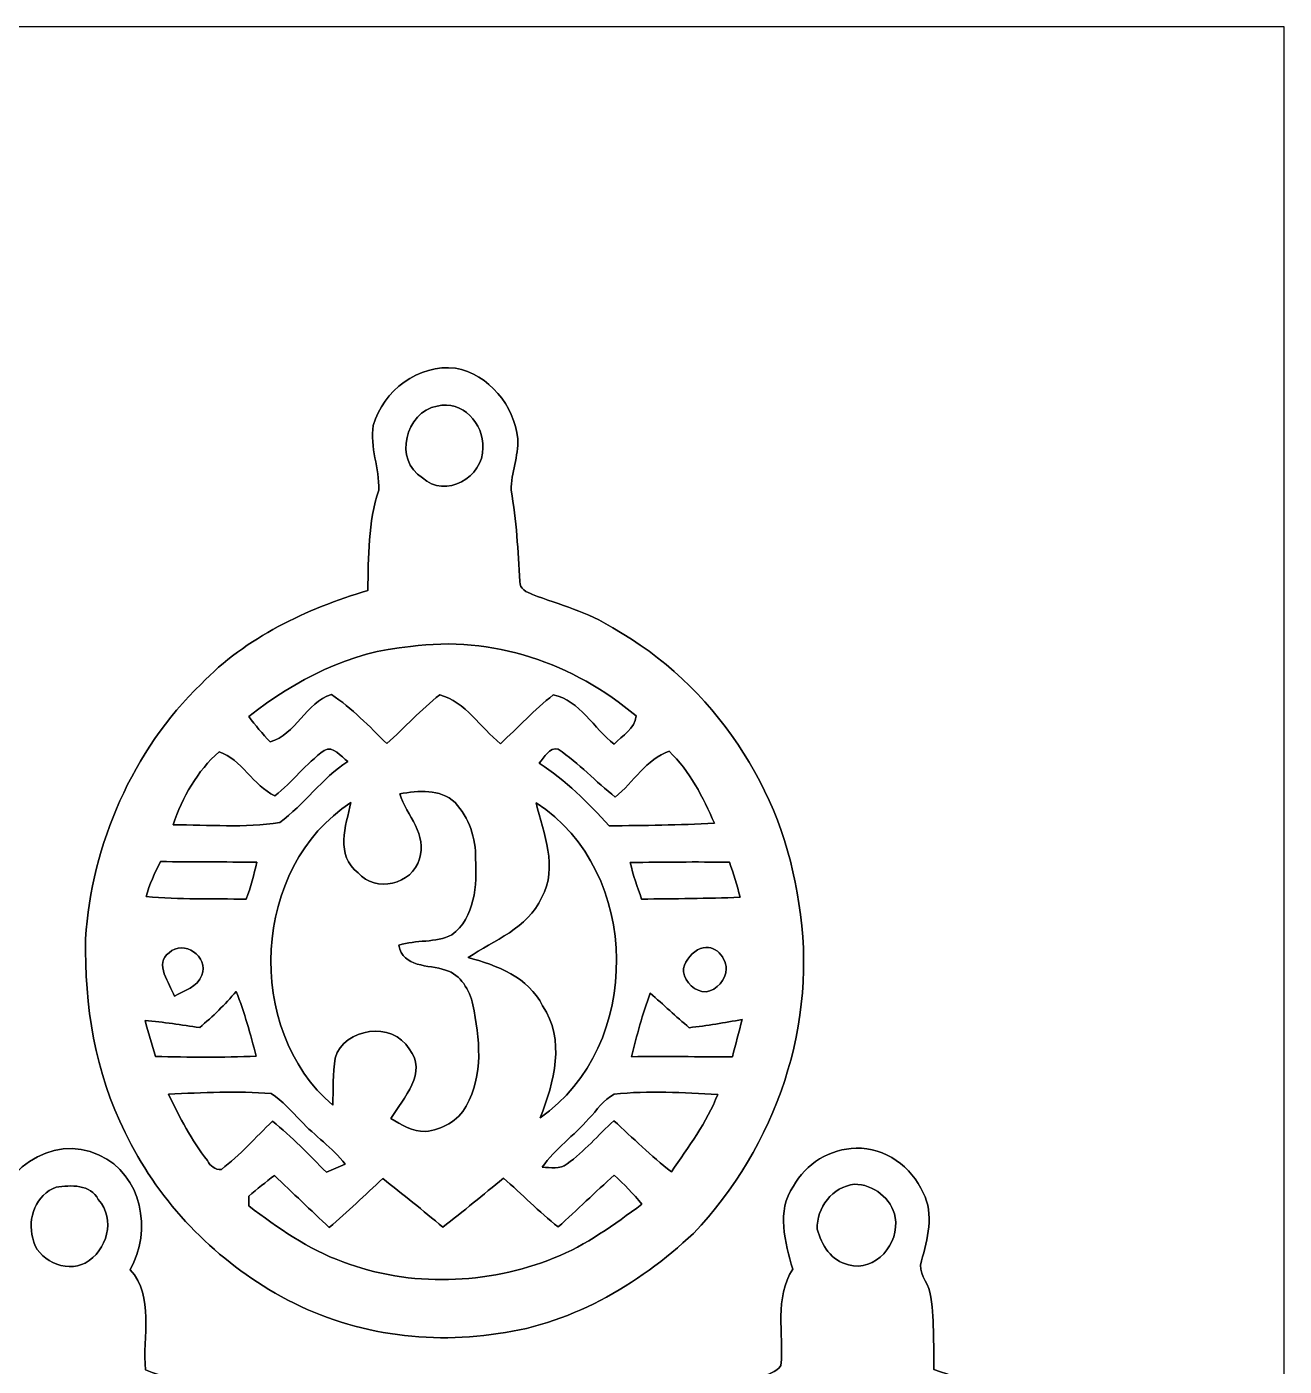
# Model space of a CAD drawing. Header units: centimetres. Extents: x -16.8 to 16.8, y -16.7 to 16.7.
# Drawn here: x 3.49 to 16.77, y 2.53 to 16.67 of the extents above; entities that cross this region are included whole.
import ezdxf

# ---------------------------------------------------------------- set-up
doc = ezdxf.new("R2010")
doc.units = ezdxf.units.CM
doc.header["$MEASUREMENT"] = 0
doc.layers.add('Layer 1', color=7, linetype='Continuous')

msp = doc.modelspace()

# ---------------------------------------------------------------- linework, layer by layer
at = {"layer": 'Layer 1', "color": 7}
for points, knots in [([(-16.77458, 16.66875), (-16.77458, 16.66875), (16.77458, 16.66875), (16.77458, 16.66875), (16.77458, 16.66875), (16.77458, 16.66875), (16.77458, -16.66875), (16.77458, -16.66875), (16.77458, -16.66875), (16.77458, -16.66875), (-16.77458, -16.66875), (-16.77458, -16.66875), (-16.77458, -16.66875), (-16.77458, -16.66875), (-16.77458, 16.66875), (-16.77458, 16.66875), (-16.77458, 16.66875), (-16.77458, 16.66875), (-16.77458, 16.66875), (-16.77458, 16.66875)], [0, 0, 0, 0, 0.16666667, 0.16666667, 0.16666667, 0.16666667, 0.33333333, 0.33333333, 0.33333333, 0.33333333, 0.5, 0.5, 0.5, 0.5, 0.66666667, 0.66666667, 0.66666667, 0.66666667, 1, 1, 1, 1]), ([(-1.10455, 12.6051), (-1.27212, 12.35322), (-1.10173, 12.05195), (-1.11337, 11.77713), (-1.11337, 11.77713), (-1.22661, 11.43706), (-1.20685, 11.07334), (-1.23578, 10.72056), (-1.23578, 10.72056), (-1.35114, 10.64966), (-1.48555, 10.62108), (-1.61114, 10.57416), (-1.61114, 10.57416), (-2.69169, 10.21115), (-3.55388, 9.31157), (-3.9437, 8.24865), (-3.9437, 8.24865), (-4.46193, 6.90069), (-4.19664, 5.28461), (-3.2639, 4.17971), (-3.2639, 4.17971), (-2.68111, 3.48403), (-1.85279, 2.99014), (-0.95179, 2.85256), (-0.95179, 2.85256), (-0.46496, 2.75484), (0.03669, 2.83916), (0.51541, 2.94217), (0.51541, 2.94217), (1.82986, 3.28224), (2.88713, 4.39173), (3.22263, 5.69948), (3.22263, 5.69948), (3.7144, 7.35436), (3.00849, 9.29887), (1.53564, 10.21397), (1.53564, 10.21397), (1.18145, 10.4588), (0.76553, 10.57839), (0.36901, 10.73221), (0.36901, 10.73221), (0.34713, 11.07581), (0.50236, 11.48644), (0.23989, 11.77149), (0.23989, 11.77149), (0.30762, 11.96164), (0.39299, 12.1666), (0.34854, 12.37086), (0.34854, 12.37086), (0.31538, 12.65626), (0.09349, 12.87956), (-0.14781, 13.01009), (-0.14781, 13.01009), (-0.50588, 13.16919), (-0.95109, 12.95224), (-1.10455, 12.6051), (-1.10455, 12.6051), (-1.10455, 12.6051), (-1.10455, 12.6051), (-1.10455, 12.6051)], [0, 0, 0, 0, 0.0625, 0.0625, 0.0625, 0.0625, 0.125, 0.125, 0.125, 0.125, 0.1875, 0.1875, 0.1875, 0.1875, 0.25, 0.25, 0.25, 0.25, 0.3125, 0.3125, 0.3125, 0.3125, 0.375, 0.375, 0.375, 0.375, 0.4375, 0.4375, 0.4375, 0.4375, 0.5, 0.5, 0.5, 0.5, 0.5625, 0.5625, 0.5625, 0.5625, 0.625, 0.625, 0.625, 0.625, 0.6875, 0.6875, 0.6875, 0.6875, 0.75, 0.75, 0.75, 0.75, 0.8125, 0.8125, 0.8125, 0.8125, 0.875, 0.875, 0.875, 0.875, 1, 1, 1, 1]), ([(7.15469, 12.45941), (7.11623, 12.23045), (7.2196, 12.00467), (7.21254, 11.77678), (7.21254, 11.77678), (7.09754, 11.436), (7.10389, 11.07158), (7.09612, 10.71598), (7.09612, 10.71598), (6.44596, 10.52336), (5.81201, 10.22209), (5.33506, 9.72891), (5.33506, 9.72891), (4.61116, 9.02441), (4.18253, 8.04192), (4.11445, 7.03827), (4.11445, 7.03827), (4.10598, 6.33906), (4.21322, 5.62046), (4.5339, 4.99216), (4.5339, 4.99216), (4.86092, 4.30601), (5.40279, 3.72957), (6.05049, 3.33587), (6.05049, 3.33587), (6.74793, 2.91253), (7.59037, 2.74708), (8.39787, 2.86032), (8.39787, 2.86032), (9.21173, 2.9464), (9.94763, 3.37679), (10.53571, 3.92818), (10.53571, 3.92818), (11.40883, 4.83905), (11.86074, 6.15915), (11.64696, 7.41151), (11.64696, 7.41151), (11.48609, 8.61307), (10.74526, 9.72749), (9.68481, 10.32051), (9.68481, 10.32051), (9.42481, 10.48914), (9.12248, 10.56499), (8.83638, 10.674), (8.83638, 10.674), (8.77535, 10.69763), (8.69668, 10.73291), (8.70303, 10.81123), (8.70303, 10.81123), (8.68257, 11.13367), (8.6674, 11.45681), (8.60954, 11.77537), (8.60954, 11.77537), (8.61131, 11.95811), (8.68821, 12.13379), (8.6808, 12.31724), (8.6808, 12.31724), (8.642, 12.66931), (8.37706, 12.99739), (8.02111, 13.06442), (8.02111, 13.06442), (7.63517, 13.10816), (7.25629, 12.82806), (7.15469, 12.45941), (7.15469, 12.45941), (7.15469, 12.45941), (7.15469, 12.45941), (7.15469, 12.45941)], [0, 0, 0, 0, 0.05555556, 0.05555556, 0.05555556, 0.05555556, 0.11111111, 0.11111111, 0.11111111, 0.11111111, 0.16666667, 0.16666667, 0.16666667, 0.16666667, 0.22222222, 0.22222222, 0.22222222, 0.22222222, 0.27777778, 0.27777778, 0.27777778, 0.27777778, 0.33333333, 0.33333333, 0.33333333, 0.33333333, 0.38888889, 0.38888889, 0.38888889, 0.38888889, 0.44444444, 0.44444444, 0.44444444, 0.44444444, 0.5, 0.5, 0.5, 0.5, 0.55555556, 0.55555556, 0.55555556, 0.55555556, 0.61111111, 0.61111111, 0.61111111, 0.61111111, 0.66666667, 0.66666667, 0.66666667, 0.66666667, 0.72222222, 0.72222222, 0.72222222, 0.72222222, 0.77777778, 0.77777778, 0.77777778, 0.77777778, 0.83333333, 0.83333333, 0.83333333, 0.83333333, 0.88888889, 0.88888889, 0.88888889, 0.88888889, 1, 1, 1, 1]), ([(7.82884, 12.66366), (8.09449, 12.73246), (8.32697, 12.47563), (8.30968, 12.22163), (8.30968, 12.22163), (8.32238, 11.91507), (7.9121, 11.67906), (7.67362, 11.90731), (7.67362, 11.90731), (7.36671, 12.08722), (7.49371, 12.60404), (7.82884, 12.66366)], [0, 0, 0, 0, 0.25, 0.25, 0.25, 0.25, 0.5, 0.5, 0.5, 0.5, 1, 1, 1, 1]), ([(7.54733, 10.12402), (8.4014, 10.24714), (9.28052, 9.94622), (9.92928, 9.39165), (9.92928, 9.39165), (9.92434, 9.25583), (9.779, 9.18633), (9.69892, 9.09214), (9.69892, 9.09214), (9.48443, 9.25654), (9.33556, 9.55746), (9.0551, 9.61284), (9.0551, 9.61284), (8.85402, 9.45832), (8.68433, 9.26818), (8.49665, 9.09884), (8.49665, 9.09884), (8.28569, 9.26677), (8.12906, 9.54229), (7.85601, 9.61425), (7.85601, 9.61425), (7.65634, 9.45868), (7.48594, 9.26959), (7.29862, 9.0999), (7.29862, 9.0999), (7.10988, 9.28088), (6.93138, 9.47491), (6.71124, 9.61813), (6.71124, 9.61813), (6.44349, 9.53347), (6.33518, 9.19198), (6.0646, 9.11931), (6.0646, 9.11931), (5.98276, 9.20291), (5.90832, 9.29252), (5.83882, 9.38565), (5.83882, 9.38565), (6.33307, 9.77053), (6.91233, 10.0778), (7.54733, 10.12402)], [0, 0, 0, 0, 0.09090909, 0.09090909, 0.09090909, 0.09090909, 0.18181818, 0.18181818, 0.18181818, 0.18181818, 0.27272727, 0.27272727, 0.27272727, 0.27272727, 0.36363636, 0.36363636, 0.36363636, 0.36363636, 0.45454545, 0.45454545, 0.45454545, 0.45454545, 0.54545455, 0.54545455, 0.54545455, 0.54545455, 0.63636364, 0.63636364, 0.63636364, 0.63636364, 0.72727273, 0.72727273, 0.72727273, 0.72727273, 0.81818182, 0.81818182, 0.81818182, 0.81818182, 1, 1, 1, 1]), ([(6.63469, 9.02794), (6.73312, 9.08085), (6.81108, 8.96126), (6.88411, 8.91152), (6.88411, 8.91152), (6.61211, 8.73301), (6.42479, 8.45573), (6.16585, 8.26629), (6.16585, 8.26629), (5.79543, 8.20737), (5.41408, 8.24265), (5.03978, 8.24159), (5.03978, 8.24159), (5.1375, 8.52946), (5.29625, 8.81309), (5.52556, 9.01277), (5.52556, 9.01277), (5.7658, 8.93727), (5.88222, 8.65293), (6.11434, 8.54922), (6.11434, 8.54922), (6.30096, 8.6935), (6.44454, 8.88753), (6.63469, 9.02794)], [0, 0, 0, 0, 0.14285714, 0.14285714, 0.14285714, 0.14285714, 0.28571429, 0.28571429, 0.28571429, 0.28571429, 0.42857143, 0.42857143, 0.42857143, 0.42857143, 0.57142857, 0.57142857, 0.57142857, 0.57142857, 0.71428571, 0.71428571, 0.71428571, 0.71428571, 1, 1, 1, 1]), ([(8.90729, 8.89388), (8.96267, 8.95032), (9.01171, 9.06851), (9.10837, 9.03922), (9.10837, 9.03922), (9.32639, 8.89282), (9.50454, 8.69703), (9.71021, 8.5344), (9.71021, 8.5344), (9.90036, 8.68997), (10.03864, 8.93621), (10.27959, 9.01876), (10.27959, 9.01876), (10.4962, 8.81062), (10.63872, 8.53122), (10.75655, 8.25782), (10.75655, 8.25782), (10.38578, 8.23842), (10.01466, 8.23524), (9.64389, 8.23136), (9.64389, 8.23136), (9.42164, 8.4769), (9.18457, 8.71044), (8.90729, 8.89388)], [0, 0, 0, 0, 0.14285714, 0.14285714, 0.14285714, 0.14285714, 0.28571429, 0.28571429, 0.28571429, 0.28571429, 0.42857143, 0.42857143, 0.42857143, 0.42857143, 0.57142857, 0.57142857, 0.57142857, 0.57142857, 0.71428571, 0.71428571, 0.71428571, 0.71428571, 1, 1, 1, 1]), ([(7.43303, 8.56897), (7.63023, 8.60107), (7.85812, 8.62894), (8.01793, 8.4769), (8.01793, 8.4769), (8.16539, 8.3185), (8.23912, 8.09907), (8.23383, 7.88352), (8.23383, 7.88352), (8.25006, 7.60942), (8.22854, 7.25876), (7.98371, 7.08025), (7.98371, 7.08025), (7.81191, 6.99206), (7.60589, 7.03051), (7.42386, 6.97089), (7.42386, 6.97089), (7.4676, 6.72959), (7.73465, 6.76839), (7.91845, 6.70877), (7.91845, 6.70877), (8.07861, 6.65833), (8.17069, 6.49781), (8.20632, 6.34259), (8.20632, 6.34259), (8.2744, 5.98981), (8.3252, 5.59788), (8.13364, 5.27191), (8.13364, 5.27191), (8.0518, 5.11316), (7.87647, 5.0225), (7.70396, 5.00415), (7.70396, 5.00415), (7.57026, 5.00309), (7.45067, 5.07365), (7.34025, 5.14103), (7.34025, 5.14103), (7.4736, 5.35587), (7.73501, 5.63069), (7.53251, 5.87481), (7.53251, 5.87481), (7.36177, 6.17044), (6.84671, 6.10094), (6.7504, 5.77885), (6.7504, 5.77885), (6.72747, 5.61446), (6.73135, 5.44654), (6.72641, 5.28038), (6.72641, 5.28038), (5.7852, 6.08506), (5.86881, 7.79498), (6.91762, 8.47725), (6.91762, 8.47725), (6.86329, 8.23207), (6.75181, 7.9181), (6.99417, 7.73501), (6.99417, 7.73501), (7.17656, 7.52193), (7.56849, 7.61118), (7.64081, 7.88282), (7.64081, 7.88282), (7.73042, 8.13294), (7.50782, 8.34143), (7.43303, 8.56897)], [0, 0, 0, 0, 0.05882353, 0.05882353, 0.05882353, 0.05882353, 0.11764706, 0.11764706, 0.11764706, 0.11764706, 0.17647059, 0.17647059, 0.17647059, 0.17647059, 0.23529412, 0.23529412, 0.23529412, 0.23529412, 0.29411765, 0.29411765, 0.29411765, 0.29411765, 0.35294118, 0.35294118, 0.35294118, 0.35294118, 0.41176471, 0.41176471, 0.41176471, 0.41176471, 0.47058824, 0.47058824, 0.47058824, 0.47058824, 0.52941176, 0.52941176, 0.52941176, 0.52941176, 0.58823529, 0.58823529, 0.58823529, 0.58823529, 0.64705882, 0.64705882, 0.64705882, 0.64705882, 0.70588235, 0.70588235, 0.70588235, 0.70588235, 0.76470588, 0.76470588, 0.76470588, 0.76470588, 0.82352941, 0.82352941, 0.82352941, 0.82352941, 0.88235294, 0.88235294, 0.88235294, 0.88235294, 1, 1, 1, 1]), ([(8.87518, 8.47372), (9.99278, 7.753), (10.00442, 5.90056), (8.91681, 5.14809), (8.91681, 5.14809), (9.06568, 5.51991), (9.18457, 5.97676), (8.94151, 6.33166), (8.94151, 6.33166), (8.79299, 6.63187), (8.45855, 6.76134), (8.15481, 6.83966), (8.15481, 6.83966), (8.43209, 7.02522), (8.78346, 7.14587), (8.93198, 7.47183), (8.93198, 7.47183), (9.11154, 7.80097), (8.94997, 8.14423), (8.87518, 8.47372)], [0, 0, 0, 0, 0.16666667, 0.16666667, 0.16666667, 0.16666667, 0.33333333, 0.33333333, 0.33333333, 0.33333333, 0.5, 0.5, 0.5, 0.5, 0.66666667, 0.66666667, 0.66666667, 0.66666667, 1, 1, 1, 1]), ([(4.90855, 7.85354), (5.24651, 7.85142), (5.58553, 7.85072), (5.9242, 7.84648), (5.9242, 7.84648), (5.89492, 7.71454), (5.85893, 7.58366), (5.81272, 7.45666), (5.81272, 7.45666), (5.45994, 7.46266), (5.10646, 7.45243), (4.75509, 7.48347), (4.75509, 7.48347), (4.79178, 7.61224), (4.84258, 7.73677), (4.90855, 7.85354)], [0, 0, 0, 0, 0.2, 0.2, 0.2, 0.2, 0.4, 0.4, 0.4, 0.4, 0.6, 0.6, 0.6, 0.6, 1, 1, 1, 1]), ([(9.86861, 7.8426), (10.21715, 7.85001), (10.5664, 7.85036), (10.91565, 7.84825), (10.91565, 7.84825), (10.95692, 7.72583), (10.99785, 7.60342), (11.02783, 7.47748), (11.02783, 7.47748), (10.68141, 7.46301), (10.33498, 7.4609), (9.98855, 7.45737), (9.98855, 7.45737), (9.94339, 7.58437), (9.89612, 7.71066), (9.86861, 7.8426)], [0, 0, 0, 0, 0.2, 0.2, 0.2, 0.2, 0.4, 0.4, 0.4, 0.4, 0.6, 0.6, 0.6, 0.6, 1, 1, 1, 1]), ([(4.99745, 6.89116), (5.14844, 7.03545), (5.42325, 6.85094), (5.34247, 6.65304), (5.34247, 6.65304), (5.30013, 6.52956), (5.15726, 6.4897), (5.05354, 6.4329), (5.05354, 6.4329), (5.00592, 6.56625), (4.83553, 6.77827), (4.99745, 6.89116)], [0, 0, 0, 0, 0.25, 0.25, 0.25, 0.25, 0.5, 0.5, 0.5, 0.5, 1, 1, 1, 1]), ([(10.57981, 6.92185), (10.73856, 7.00899), (10.87473, 6.86294), (10.88249, 6.72042), (10.88249, 6.72042), (10.87826, 6.60365), (10.78195, 6.49887), (10.66835, 6.47771), (10.66835, 6.47771), (10.55229, 6.47665), (10.44963, 6.57719), (10.42882, 6.68831), (10.42882, 6.68831), (10.42882, 6.78639), (10.50078, 6.87141), (10.57981, 6.92185)], [0, 0, 0, 0, 0.2, 0.2, 0.2, 0.2, 0.4, 0.4, 0.4, 0.4, 0.6, 0.6, 0.6, 0.6, 1, 1, 1, 1]), ([(5.3213, 6.102), (5.45888, 6.21877), (5.58976, 6.344), (5.70618, 6.48229), (5.70618, 6.48229), (5.79649, 6.26075), (5.85505, 6.02827), (5.91891, 5.7979), (5.91891, 5.7979), (5.56366, 5.7852), (5.20771, 5.78626), (4.85316, 5.79649), (4.85316, 5.79649), (4.81471, 5.92279), (4.77908, 6.05014), (4.74416, 6.17679), (4.74416, 6.17679), (4.93783, 6.16056), (5.12798, 6.12704), (5.3213, 6.102)], [0, 0, 0, 0, 0.16666667, 0.16666667, 0.16666667, 0.16666667, 0.33333333, 0.33333333, 0.33333333, 0.33333333, 0.5, 0.5, 0.5, 0.5, 0.66666667, 0.66666667, 0.66666667, 0.66666667, 1, 1, 1, 1]), ([(10.07921, 6.46324), (10.21891, 6.34436), (10.3505, 6.21736), (10.49196, 6.09988), (10.49196, 6.09988), (10.67894, 6.11858), (10.86379, 6.15491), (11.04935, 6.1849), (11.04935, 6.1849), (11.01584, 6.05437), (10.97986, 5.9242), (10.94775, 5.79332), (10.94775, 5.79332), (10.5918, 5.79049), (10.2362, 5.79861), (9.88095, 5.79296), (9.88095, 5.79296), (9.93634, 6.01945), (9.99843, 6.24452), (10.07921, 6.46324)], [0, 0, 0, 0, 0.16666667, 0.16666667, 0.16666667, 0.16666667, 0.33333333, 0.33333333, 0.33333333, 0.33333333, 0.5, 0.5, 0.5, 0.5, 0.66666667, 0.66666667, 0.66666667, 0.66666667, 1, 1, 1, 1]), ([(4.99181, 5.39785), (5.3527, 5.41443), (5.71571, 5.43419), (6.07695, 5.4035), (6.07695, 5.4035), (6.19442, 5.32483), (6.29109, 5.2197), (6.38775, 5.11669), (6.38775, 5.11669), (6.53627, 4.95618), (6.72218, 4.83306), (6.85729, 4.65878), (6.85729, 4.65878), (6.79132, 4.62986), (6.72606, 4.60128), (6.66044, 4.57271), (6.66044, 4.57271), (6.47488, 4.75791), (6.29356, 4.94806), (6.09, 5.11387), (6.09, 5.11387), (5.91256, 4.94136), (5.74746, 4.75439), (5.55061, 4.60375), (5.55061, 4.60375), (5.48464, 4.59705), (5.42996, 4.63832), (5.40173, 4.69653), (5.40173, 4.69653), (5.23452, 4.91067), (5.10857, 5.15338), (4.99181, 5.39785)], [0, 0, 0, 0, 0.11111111, 0.11111111, 0.11111111, 0.11111111, 0.22222222, 0.22222222, 0.22222222, 0.22222222, 0.33333333, 0.33333333, 0.33333333, 0.33333333, 0.44444444, 0.44444444, 0.44444444, 0.44444444, 0.55555556, 0.55555556, 0.55555556, 0.55555556, 0.66666667, 0.66666667, 0.66666667, 0.66666667, 0.77777778, 0.77777778, 0.77777778, 0.77777778, 1, 1, 1, 1]), ([(9.69857, 5.39821), (10.06157, 5.43701), (10.42811, 5.41408), (10.79253, 5.39574), (10.79253, 5.39574), (10.67682, 5.09764), (10.48173, 4.83941), (10.30252, 4.57729), (10.30252, 4.57729), (10.08839, 4.74416), (9.89577, 4.93607), (9.69433, 5.11704), (9.69433, 5.11704), (9.52888, 4.96641), (9.38354, 4.79143), (9.2008, 4.6609), (9.2008, 4.6609), (9.1253, 4.60269), (9.02547, 4.62527), (8.93833, 4.62633), (8.93833, 4.62633), (9.0738, 4.82247), (9.27453, 4.9597), (9.42975, 5.13927), (9.42975, 5.13927), (9.51653, 5.22781), (9.58497, 5.34141), (9.69857, 5.39821)], [0, 0, 0, 0, 0.125, 0.125, 0.125, 0.125, 0.25, 0.25, 0.25, 0.25, 0.375, 0.375, 0.375, 0.375, 0.5, 0.5, 0.5, 0.5, 0.625, 0.625, 0.625, 0.625, 0.75, 0.75, 0.75, 0.75, 1, 1, 1, 1]), ([(3.16512, 4.04072), (3.15701, 3.83963), (3.30129, 3.64525), (3.23039, 3.44558), (3.23039, 3.44558), (3.15383, 3.13337), (3.17041, 2.80741), (3.12103, 2.49132), (3.12103, 2.49132), (2.72838, 2.32728), (2.30787, 2.21051), (1.95897, 1.95651), (1.95897, 1.95651), (1.26471, 1.52118), (0.74189, 0.84349), (0.44132, 0.08573), (0.44132, 0.08573), (-0.00917, -1.03082), (0.08079, -2.34809), (0.65511, -3.40325), (0.65511, -3.40325), (1.23578, -4.49897), (2.37807, -5.28955), (3.61738, -5.40738), (3.61738, -5.40738), (4.22134, -5.44901), (4.83588, -5.35305), (5.3915, -5.11034), (5.3915, -5.11034), (6.74123, -4.52155), (7.67574, -3.10868), (7.72019, -1.64148), (7.72019, -1.64148), (7.80979, -0.21555), (7.09507, 1.23896), (5.8741, 1.99355), (5.8741, 1.99355), (5.52803, 2.21933), (5.13397, 2.34774), (4.74768, 2.48532), (4.74768, 2.48532), (4.71487, 2.83563), (4.84646, 3.25896), (4.58717, 3.54436), (4.58717, 3.54436), (4.82071, 3.95323), (4.71382, 4.54942), (4.25768, 4.75474), (4.25768, 4.75474), (3.76767, 4.99498), (3.15666, 4.57518), (3.16512, 4.04072), (3.16512, 4.04072), (3.16512, 4.04072), (3.16512, 4.04072), (3.16512, 4.04072)], [0, 0, 0, 0, 0.06666667, 0.06666667, 0.06666667, 0.06666667, 0.13333333, 0.13333333, 0.13333333, 0.13333333, 0.2, 0.2, 0.2, 0.2, 0.26666667, 0.26666667, 0.26666667, 0.26666667, 0.33333333, 0.33333333, 0.33333333, 0.33333333, 0.4, 0.4, 0.4, 0.4, 0.46666667, 0.46666667, 0.46666667, 0.46666667, 0.53333333, 0.53333333, 0.53333333, 0.53333333, 0.6, 0.6, 0.6, 0.6, 0.66666667, 0.66666667, 0.66666667, 0.66666667, 0.73333333, 0.73333333, 0.73333333, 0.73333333, 0.8, 0.8, 0.8, 0.8, 0.86666667, 0.86666667, 0.86666667, 0.86666667, 1, 1, 1, 1]), ([(11.59228, 4.42489), (11.40636, 4.16595), (11.50479, 3.83081), (11.58381, 3.55071), (11.58381, 3.55071), (11.38872, 3.24485), (11.48856, 2.87196), (11.45963, 2.53224), (11.45963, 2.53224), (11.41024, 2.46027), (11.31746, 2.44052), (11.24162, 2.40841), (11.24162, 2.40841), (9.73561, 1.99108), (8.65011, 0.55739), (8.48924, -0.9712), (8.48924, -0.9712), (8.47407, -1.38395), (8.47266, -1.80199), (8.54639, -2.21051), (8.54639, -2.21051), (8.8138, -3.71546), (10.02277, -5.03484), (11.53583, -5.33612), (11.53583, -5.33612), (12.20611, -5.49945), (12.91731, -5.39821), (13.55725, -5.16079), (13.55725, -5.16079), (14.65404, -4.76003), (15.49365, -3.79624), (15.85066, -2.69628), (15.85066, -2.69628), (16.28951, -1.33385), (15.97872, 0.25718), (15.00576, 1.31763), (15.00576, 1.31763), (14.50022, 1.89512), (13.80031, 2.26201), (13.07571, 2.4892), (13.07571, 2.4892), (13.06901, 2.76154), (13.08276, 3.03706), (13.03302, 3.30553), (13.03302, 3.30553), (13.00727, 3.41701), (12.90073, 3.51578), (12.94236, 3.63643), (12.94236, 3.63643), (13.00797, 3.86503), (13.08065, 4.13032), (12.9607, 4.35539), (12.9607, 4.35539), (12.84323, 4.63444), (12.55818, 4.83235), (12.25232, 4.82847), (12.25232, 4.82847), (11.98245, 4.81894), (11.71857, 4.6669), (11.59228, 4.42489), (11.59228, 4.42489), (11.59228, 4.42489), (11.59228, 4.42489), (11.59228, 4.42489)], [0, 0, 0, 0, 0.05882353, 0.05882353, 0.05882353, 0.05882353, 0.11764706, 0.11764706, 0.11764706, 0.11764706, 0.17647059, 0.17647059, 0.17647059, 0.17647059, 0.23529412, 0.23529412, 0.23529412, 0.23529412, 0.29411765, 0.29411765, 0.29411765, 0.29411765, 0.35294118, 0.35294118, 0.35294118, 0.35294118, 0.41176471, 0.41176471, 0.41176471, 0.41176471, 0.47058824, 0.47058824, 0.47058824, 0.47058824, 0.52941176, 0.52941176, 0.52941176, 0.52941176, 0.58823529, 0.58823529, 0.58823529, 0.58823529, 0.64705882, 0.64705882, 0.64705882, 0.64705882, 0.70588235, 0.70588235, 0.70588235, 0.70588235, 0.76470588, 0.76470588, 0.76470588, 0.76470588, 0.82352941, 0.82352941, 0.82352941, 0.82352941, 0.88235294, 0.88235294, 0.88235294, 0.88235294, 1, 1, 1, 1]), ([(5.83812, 4.32153), (5.92772, 4.39526), (6.01804, 4.46864), (6.11046, 4.5399), (6.11046, 4.5399), (6.30096, 4.35398), (6.4964, 4.17301), (6.68902, 3.98886), (6.68902, 3.98886), (6.88375, 4.15466), (7.06861, 4.33141), (7.25346, 4.50815), (7.25346, 4.50815), (7.46866, 4.34128), (7.67856, 4.16807), (7.88811, 3.99415), (7.88811, 3.99415), (8.10507, 4.16101), (8.31603, 4.33564), (8.5277, 4.50921), (8.5277, 4.50921), (8.72561, 4.34411), (8.90341, 4.15502), (9.10661, 3.99556), (9.10661, 3.99556), (9.30522, 4.17689), (9.4996, 4.36316), (9.69927, 4.54378), (9.69927, 4.54378), (9.80087, 4.44571), (9.90177, 4.34552), (9.99137, 4.23545), (9.99137, 4.23545), (9.69786, 4.02308), (9.40329, 3.80224), (9.06357, 3.66783), (9.06357, 3.66783), (8.35836, 3.38667), (7.5438, 3.35527), (6.83119, 3.62832), (6.83119, 3.62832), (6.46571, 3.75885), (6.14786, 3.98709), (5.83988, 4.21711), (5.83988, 4.21711), (5.83953, 4.24321), (5.83847, 4.29542), (5.83812, 4.32153)], [0, 0, 0, 0, 0.07692308, 0.07692308, 0.07692308, 0.07692308, 0.15384615, 0.15384615, 0.15384615, 0.15384615, 0.23076923, 0.23076923, 0.23076923, 0.23076923, 0.30769231, 0.30769231, 0.30769231, 0.30769231, 0.38461538, 0.38461538, 0.38461538, 0.38461538, 0.46153846, 0.46153846, 0.46153846, 0.46153846, 0.53846154, 0.53846154, 0.53846154, 0.53846154, 0.61538462, 0.61538462, 0.61538462, 0.61538462, 0.69230769, 0.69230769, 0.69230769, 0.69230769, 0.76923077, 0.76923077, 0.76923077, 0.76923077, 0.84615385, 0.84615385, 0.84615385, 0.84615385, 1, 1, 1, 1]), ([(3.80577, 4.41466), (3.95534, 4.43794), (4.16948, 4.45029), (4.25027, 4.28449), (4.25027, 4.28449), (4.43936, 4.07776), (4.34234, 3.74262), (4.11092, 3.61491), (4.11092, 3.61491), (3.90772, 3.50591), (3.59304, 3.64913), (3.55953, 3.87738), (3.55953, 3.87738), (3.49497, 4.08411), (3.59516, 4.34269), (3.80577, 4.41466)], [0, 0, 0, 0, 0.2, 0.2, 0.2, 0.2, 0.4, 0.4, 0.4, 0.4, 0.6, 0.6, 0.6, 0.6, 1, 1, 1, 1]), ([(12.23504, 4.44606), (12.43401, 4.44959), (12.63156, 4.29401), (12.66543, 4.09575), (12.66543, 4.09575), (12.71693, 3.82517), (12.45623, 3.51331), (12.17401, 3.59692), (12.17401, 3.59692), (11.99233, 3.63079), (11.88544, 3.80718), (11.84275, 3.97334), (11.84275, 3.97334), (11.83358, 4.19735), (12.00573, 4.42207), (12.23504, 4.44606)], [0, 0, 0, 0, 0.2, 0.2, 0.2, 0.2, 0.4, 0.4, 0.4, 0.4, 0.6, 0.6, 0.6, 0.6, 1, 1, 1, 1])]:
    msp.add_open_spline(points, degree=3, knots=knots, dxfattribs=at)
at = {"layer": 'Layer 1', "color": 250}
for points, knots in [([(-1.10455, 12.6051), (-0.95109, 12.95224), (-0.50588, 13.16919), (-0.14781, 13.01009), (-0.14781, 13.01009), (0.09349, 12.87956), (0.31538, 12.65626), (0.34854, 12.37086), (0.34854, 12.37086), (0.39299, 12.1666), (0.30762, 11.96164), (0.23989, 11.77149), (0.23989, 11.77149), (0.50236, 11.48644), (0.34713, 11.07581), (0.36901, 10.73221), (0.36901, 10.73221), (0.76553, 10.57839), (1.18145, 10.4588), (1.53564, 10.21397), (1.53564, 10.21397), (3.00849, 9.29887), (3.7144, 7.35436), (3.22263, 5.69948), (3.22263, 5.69948), (2.88713, 4.39173), (1.82986, 3.28224), (0.51541, 2.94217), (0.51541, 2.94217), (0.03669, 2.83916), (-0.46496, 2.75484), (-0.95179, 2.85256), (-0.95179, 2.85256), (-1.85279, 2.99014), (-2.68111, 3.48403), (-3.2639, 4.17971), (-3.2639, 4.17971), (-4.19664, 5.28461), (-4.46193, 6.90069), (-3.9437, 8.24865), (-3.9437, 8.24865), (-3.55388, 9.31157), (-2.69169, 10.21115), (-1.61114, 10.57416), (-1.61114, 10.57416), (-1.48555, 10.62108), (-1.35114, 10.64966), (-1.23578, 10.72056), (-1.23578, 10.72056), (-1.20685, 11.07334), (-1.22661, 11.43706), (-1.11337, 11.77713), (-1.11337, 11.77713), (-1.10173, 12.05195), (-1.27212, 12.35322), (-1.10455, 12.6051), (-1.10455, 12.6051), (-1.10455, 12.6051), (-1.10455, 12.6051), (-1.10455, 12.6051)], [0, 0, 0, 0, 0.0625, 0.0625, 0.0625, 0.0625, 0.125, 0.125, 0.125, 0.125, 0.1875, 0.1875, 0.1875, 0.1875, 0.25, 0.25, 0.25, 0.25, 0.3125, 0.3125, 0.3125, 0.3125, 0.375, 0.375, 0.375, 0.375, 0.4375, 0.4375, 0.4375, 0.4375, 0.5, 0.5, 0.5, 0.5, 0.5625, 0.5625, 0.5625, 0.5625, 0.625, 0.625, 0.625, 0.625, 0.6875, 0.6875, 0.6875, 0.6875, 0.75, 0.75, 0.75, 0.75, 0.8125, 0.8125, 0.8125, 0.8125, 0.875, 0.875, 0.875, 0.875, 1, 1, 1, 1]), ([(7.15469, 12.45941), (7.25629, 12.82806), (7.63517, 13.10816), (8.02111, 13.06442), (8.02111, 13.06442), (8.37706, 12.99739), (8.642, 12.66931), (8.6808, 12.31724), (8.6808, 12.31724), (8.68821, 12.13379), (8.61131, 11.95811), (8.60954, 11.77537), (8.60954, 11.77537), (8.6674, 11.45681), (8.68257, 11.13367), (8.70303, 10.81123), (8.70303, 10.81123), (8.69668, 10.73291), (8.77535, 10.69763), (8.83638, 10.674), (8.83638, 10.674), (9.12248, 10.56499), (9.42481, 10.48914), (9.68481, 10.32051), (9.68481, 10.32051), (10.74526, 9.72749), (11.48609, 8.61307), (11.64696, 7.41151), (11.64696, 7.41151), (11.86074, 6.15915), (11.40883, 4.83905), (10.53571, 3.92818), (10.53571, 3.92818), (9.94763, 3.37679), (9.21173, 2.9464), (8.39787, 2.86032), (8.39787, 2.86032), (7.59037, 2.74708), (6.74793, 2.91253), (6.05049, 3.33587), (6.05049, 3.33587), (5.40279, 3.72957), (4.86092, 4.30601), (4.5339, 4.99216), (4.5339, 4.99216), (4.21322, 5.62046), (4.10598, 6.33906), (4.11445, 7.03827), (4.11445, 7.03827), (4.18253, 8.04192), (4.61116, 9.02441), (5.33506, 9.72891), (5.33506, 9.72891), (5.81201, 10.22209), (6.44596, 10.52336), (7.09612, 10.71598), (7.09612, 10.71598), (7.10389, 11.07158), (7.09754, 11.436), (7.21254, 11.77678), (7.21254, 11.77678), (7.2196, 12.00467), (7.11623, 12.23045), (7.15469, 12.45941), (7.15469, 12.45941), (7.15469, 12.45941), (7.15469, 12.45941), (7.15469, 12.45941)], [0, 0, 0, 0, 0.05555556, 0.05555556, 0.05555556, 0.05555556, 0.11111111, 0.11111111, 0.11111111, 0.11111111, 0.16666667, 0.16666667, 0.16666667, 0.16666667, 0.22222222, 0.22222222, 0.22222222, 0.22222222, 0.27777778, 0.27777778, 0.27777778, 0.27777778, 0.33333333, 0.33333333, 0.33333333, 0.33333333, 0.38888889, 0.38888889, 0.38888889, 0.38888889, 0.44444444, 0.44444444, 0.44444444, 0.44444444, 0.5, 0.5, 0.5, 0.5, 0.55555556, 0.55555556, 0.55555556, 0.55555556, 0.61111111, 0.61111111, 0.61111111, 0.61111111, 0.66666667, 0.66666667, 0.66666667, 0.66666667, 0.72222222, 0.72222222, 0.72222222, 0.72222222, 0.77777778, 0.77777778, 0.77777778, 0.77777778, 0.83333333, 0.83333333, 0.83333333, 0.83333333, 0.88888889, 0.88888889, 0.88888889, 0.88888889, 1, 1, 1, 1]), ([(7.82884, 12.66366), (7.49371, 12.60404), (7.36671, 12.08722), (7.67362, 11.90731), (7.67362, 11.90731), (7.9121, 11.67906), (8.32238, 11.91507), (8.30968, 12.22163), (8.30968, 12.22163), (8.32697, 12.47563), (8.09449, 12.73246), (7.82884, 12.66366), (7.82884, 12.66366), (7.82884, 12.66366), (7.82884, 12.66366), (7.82884, 12.66366)], [0, 0, 0, 0, 0.2, 0.2, 0.2, 0.2, 0.4, 0.4, 0.4, 0.4, 0.6, 0.6, 0.6, 0.6, 1, 1, 1, 1]), ([(7.54733, 10.12402), (6.91233, 10.0778), (6.33307, 9.77053), (5.83882, 9.38565), (5.83882, 9.38565), (5.90832, 9.29252), (5.98276, 9.20291), (6.0646, 9.11931), (6.0646, 9.11931), (6.33518, 9.19198), (6.44349, 9.53347), (6.71124, 9.61813), (6.71124, 9.61813), (6.93138, 9.47491), (7.10988, 9.28088), (7.29862, 9.0999), (7.29862, 9.0999), (7.48594, 9.26959), (7.65634, 9.45868), (7.85601, 9.61425), (7.85601, 9.61425), (8.12906, 9.54229), (8.28569, 9.26677), (8.49665, 9.09884), (8.49665, 9.09884), (8.68433, 9.26818), (8.85402, 9.45832), (9.0551, 9.61284), (9.0551, 9.61284), (9.33556, 9.55746), (9.48443, 9.25654), (9.69892, 9.09214), (9.69892, 9.09214), (9.779, 9.18633), (9.92434, 9.25583), (9.92928, 9.39165), (9.92928, 9.39165), (9.28052, 9.94622), (8.4014, 10.24714), (7.54733, 10.12402), (7.54733, 10.12402), (7.54733, 10.12402), (7.54733, 10.12402), (7.54733, 10.12402)], [0, 0, 0, 0, 0.08333333, 0.08333333, 0.08333333, 0.08333333, 0.16666667, 0.16666667, 0.16666667, 0.16666667, 0.25, 0.25, 0.25, 0.25, 0.33333333, 0.33333333, 0.33333333, 0.33333333, 0.41666667, 0.41666667, 0.41666667, 0.41666667, 0.5, 0.5, 0.5, 0.5, 0.58333333, 0.58333333, 0.58333333, 0.58333333, 0.66666667, 0.66666667, 0.66666667, 0.66666667, 0.75, 0.75, 0.75, 0.75, 0.83333333, 0.83333333, 0.83333333, 0.83333333, 1, 1, 1, 1]), ([(6.63469, 9.02794), (6.44454, 8.88753), (6.30096, 8.6935), (6.11434, 8.54922), (6.11434, 8.54922), (5.88222, 8.65293), (5.7658, 8.93727), (5.52556, 9.01277), (5.52556, 9.01277), (5.29625, 8.81309), (5.1375, 8.52946), (5.03978, 8.24159), (5.03978, 8.24159), (5.41408, 8.24265), (5.79543, 8.20737), (6.16585, 8.26629), (6.16585, 8.26629), (6.42479, 8.45573), (6.61211, 8.73301), (6.88411, 8.91152), (6.88411, 8.91152), (6.81108, 8.96126), (6.73312, 9.08085), (6.63469, 9.02794), (6.63469, 9.02794), (6.63469, 9.02794), (6.63469, 9.02794), (6.63469, 9.02794)], [0, 0, 0, 0, 0.125, 0.125, 0.125, 0.125, 0.25, 0.25, 0.25, 0.25, 0.375, 0.375, 0.375, 0.375, 0.5, 0.5, 0.5, 0.5, 0.625, 0.625, 0.625, 0.625, 0.75, 0.75, 0.75, 0.75, 1, 1, 1, 1]), ([(8.90729, 8.89388), (9.18457, 8.71044), (9.42164, 8.4769), (9.64389, 8.23136), (9.64389, 8.23136), (10.01466, 8.23524), (10.38578, 8.23842), (10.75655, 8.25782), (10.75655, 8.25782), (10.63872, 8.53122), (10.4962, 8.81062), (10.27959, 9.01876), (10.27959, 9.01876), (10.03864, 8.93621), (9.90036, 8.68997), (9.71021, 8.5344), (9.71021, 8.5344), (9.50454, 8.69703), (9.32639, 8.89282), (9.10837, 9.03922), (9.10837, 9.03922), (9.01171, 9.06851), (8.96267, 8.95032), (8.90729, 8.89388), (8.90729, 8.89388), (8.90729, 8.89388), (8.90729, 8.89388), (8.90729, 8.89388)], [0, 0, 0, 0, 0.125, 0.125, 0.125, 0.125, 0.25, 0.25, 0.25, 0.25, 0.375, 0.375, 0.375, 0.375, 0.5, 0.5, 0.5, 0.5, 0.625, 0.625, 0.625, 0.625, 0.75, 0.75, 0.75, 0.75, 1, 1, 1, 1]), ([(7.43303, 8.56897), (7.50782, 8.34143), (7.73042, 8.13294), (7.64081, 7.88282), (7.64081, 7.88282), (7.56849, 7.61118), (7.17656, 7.52193), (6.99417, 7.73501), (6.99417, 7.73501), (6.75181, 7.9181), (6.86329, 8.23207), (6.91762, 8.47725), (6.91762, 8.47725), (5.86881, 7.79498), (5.7852, 6.08506), (6.72641, 5.28038), (6.72641, 5.28038), (6.73135, 5.44654), (6.72747, 5.61446), (6.7504, 5.77885), (6.7504, 5.77885), (6.84671, 6.10094), (7.36177, 6.17044), (7.53251, 5.87481), (7.53251, 5.87481), (7.73501, 5.63069), (7.4736, 5.35587), (7.34025, 5.14103), (7.34025, 5.14103), (7.45067, 5.07365), (7.57026, 5.00309), (7.70396, 5.00415), (7.70396, 5.00415), (7.87647, 5.0225), (8.0518, 5.11316), (8.13364, 5.27191), (8.13364, 5.27191), (8.3252, 5.59788), (8.2744, 5.98981), (8.20632, 6.34259), (8.20632, 6.34259), (8.17069, 6.49781), (8.07861, 6.65833), (7.91845, 6.70877), (7.91845, 6.70877), (7.73465, 6.76839), (7.4676, 6.72959), (7.42386, 6.97089), (7.42386, 6.97089), (7.60589, 7.03051), (7.81191, 6.99206), (7.98371, 7.08025), (7.98371, 7.08025), (8.22854, 7.25876), (8.25006, 7.60942), (8.23383, 7.88352), (8.23383, 7.88352), (8.23912, 8.09907), (8.16539, 8.3185), (8.01793, 8.4769), (8.01793, 8.4769), (7.85812, 8.62894), (7.63023, 8.60107), (7.43303, 8.56897), (7.43303, 8.56897), (7.43303, 8.56897), (7.43303, 8.56897), (7.43303, 8.56897)], [0, 0, 0, 0, 0.05555556, 0.05555556, 0.05555556, 0.05555556, 0.11111111, 0.11111111, 0.11111111, 0.11111111, 0.16666667, 0.16666667, 0.16666667, 0.16666667, 0.22222222, 0.22222222, 0.22222222, 0.22222222, 0.27777778, 0.27777778, 0.27777778, 0.27777778, 0.33333333, 0.33333333, 0.33333333, 0.33333333, 0.38888889, 0.38888889, 0.38888889, 0.38888889, 0.44444444, 0.44444444, 0.44444444, 0.44444444, 0.5, 0.5, 0.5, 0.5, 0.55555556, 0.55555556, 0.55555556, 0.55555556, 0.61111111, 0.61111111, 0.61111111, 0.61111111, 0.66666667, 0.66666667, 0.66666667, 0.66666667, 0.72222222, 0.72222222, 0.72222222, 0.72222222, 0.77777778, 0.77777778, 0.77777778, 0.77777778, 0.83333333, 0.83333333, 0.83333333, 0.83333333, 0.88888889, 0.88888889, 0.88888889, 0.88888889, 1, 1, 1, 1]), ([(8.87518, 8.47372), (8.94997, 8.14423), (9.11154, 7.80097), (8.93198, 7.47183), (8.93198, 7.47183), (8.78346, 7.14587), (8.43209, 7.02522), (8.15481, 6.83966), (8.15481, 6.83966), (8.45855, 6.76134), (8.79299, 6.63187), (8.94151, 6.33166), (8.94151, 6.33166), (9.18457, 5.97676), (9.06568, 5.51991), (8.91681, 5.14809), (8.91681, 5.14809), (10.00442, 5.90056), (9.99278, 7.753), (8.87518, 8.47372), (8.87518, 8.47372), (8.87518, 8.47372), (8.87518, 8.47372), (8.87518, 8.47372)], [0, 0, 0, 0, 0.14285714, 0.14285714, 0.14285714, 0.14285714, 0.28571429, 0.28571429, 0.28571429, 0.28571429, 0.42857143, 0.42857143, 0.42857143, 0.42857143, 0.57142857, 0.57142857, 0.57142857, 0.57142857, 0.71428571, 0.71428571, 0.71428571, 0.71428571, 1, 1, 1, 1]), ([(4.90855, 7.85354), (4.84258, 7.73677), (4.79178, 7.61224), (4.75509, 7.48347), (4.75509, 7.48347), (5.10646, 7.45243), (5.45994, 7.46266), (5.81272, 7.45666), (5.81272, 7.45666), (5.85893, 7.58366), (5.89492, 7.71454), (5.9242, 7.84648), (5.9242, 7.84648), (5.58553, 7.85072), (5.24651, 7.85142), (4.90855, 7.85354), (4.90855, 7.85354), (4.90855, 7.85354), (4.90855, 7.85354), (4.90855, 7.85354)], [0, 0, 0, 0, 0.16666667, 0.16666667, 0.16666667, 0.16666667, 0.33333333, 0.33333333, 0.33333333, 0.33333333, 0.5, 0.5, 0.5, 0.5, 0.66666667, 0.66666667, 0.66666667, 0.66666667, 1, 1, 1, 1]), ([(9.86861, 7.8426), (9.89612, 7.71066), (9.94339, 7.58437), (9.98855, 7.45737), (9.98855, 7.45737), (10.33498, 7.4609), (10.68141, 7.46301), (11.02783, 7.47748), (11.02783, 7.47748), (10.99785, 7.60342), (10.95692, 7.72583), (10.91565, 7.84825), (10.91565, 7.84825), (10.5664, 7.85036), (10.21715, 7.85001), (9.86861, 7.8426), (9.86861, 7.8426), (9.86861, 7.8426), (9.86861, 7.8426), (9.86861, 7.8426)], [0, 0, 0, 0, 0.16666667, 0.16666667, 0.16666667, 0.16666667, 0.33333333, 0.33333333, 0.33333333, 0.33333333, 0.5, 0.5, 0.5, 0.5, 0.66666667, 0.66666667, 0.66666667, 0.66666667, 1, 1, 1, 1]), ([(4.99745, 6.89116), (4.83553, 6.77827), (5.00592, 6.56625), (5.05354, 6.4329), (5.05354, 6.4329), (5.15726, 6.4897), (5.30013, 6.52956), (5.34247, 6.65304), (5.34247, 6.65304), (5.42325, 6.85094), (5.14844, 7.03545), (4.99745, 6.89116), (4.99745, 6.89116), (4.99745, 6.89116), (4.99745, 6.89116), (4.99745, 6.89116)], [0, 0, 0, 0, 0.2, 0.2, 0.2, 0.2, 0.4, 0.4, 0.4, 0.4, 0.6, 0.6, 0.6, 0.6, 1, 1, 1, 1]), ([(10.57981, 6.92185), (10.50078, 6.87141), (10.42882, 6.78639), (10.42882, 6.68831), (10.42882, 6.68831), (10.44963, 6.57719), (10.55229, 6.47665), (10.66835, 6.47771), (10.66835, 6.47771), (10.78195, 6.49887), (10.87826, 6.60365), (10.88249, 6.72042), (10.88249, 6.72042), (10.87473, 6.86294), (10.73856, 7.00899), (10.57981, 6.92185), (10.57981, 6.92185), (10.57981, 6.92185), (10.57981, 6.92185), (10.57981, 6.92185)], [0, 0, 0, 0, 0.16666667, 0.16666667, 0.16666667, 0.16666667, 0.33333333, 0.33333333, 0.33333333, 0.33333333, 0.5, 0.5, 0.5, 0.5, 0.66666667, 0.66666667, 0.66666667, 0.66666667, 1, 1, 1, 1]), ([(5.3213, 6.102), (5.12798, 6.12704), (4.93783, 6.16056), (4.74416, 6.17679), (4.74416, 6.17679), (4.77908, 6.05014), (4.81471, 5.92279), (4.85316, 5.79649), (4.85316, 5.79649), (5.20771, 5.78626), (5.56366, 5.7852), (5.91891, 5.7979), (5.91891, 5.7979), (5.85505, 6.02827), (5.79649, 6.26075), (5.70618, 6.48229), (5.70618, 6.48229), (5.58976, 6.344), (5.45888, 6.21877), (5.3213, 6.102), (5.3213, 6.102), (5.3213, 6.102), (5.3213, 6.102), (5.3213, 6.102)], [0, 0, 0, 0, 0.14285714, 0.14285714, 0.14285714, 0.14285714, 0.28571429, 0.28571429, 0.28571429, 0.28571429, 0.42857143, 0.42857143, 0.42857143, 0.42857143, 0.57142857, 0.57142857, 0.57142857, 0.57142857, 0.71428571, 0.71428571, 0.71428571, 0.71428571, 1, 1, 1, 1]), ([(10.07921, 6.46324), (9.99843, 6.24452), (9.93634, 6.01945), (9.88095, 5.79296), (9.88095, 5.79296), (10.2362, 5.79861), (10.5918, 5.79049), (10.94775, 5.79332), (10.94775, 5.79332), (10.97986, 5.9242), (11.01584, 6.05437), (11.04935, 6.1849), (11.04935, 6.1849), (10.86379, 6.15491), (10.67894, 6.11858), (10.49196, 6.09988), (10.49196, 6.09988), (10.3505, 6.21736), (10.21891, 6.34436), (10.07921, 6.46324), (10.07921, 6.46324), (10.07921, 6.46324), (10.07921, 6.46324), (10.07921, 6.46324)], [0, 0, 0, 0, 0.14285714, 0.14285714, 0.14285714, 0.14285714, 0.28571429, 0.28571429, 0.28571429, 0.28571429, 0.42857143, 0.42857143, 0.42857143, 0.42857143, 0.57142857, 0.57142857, 0.57142857, 0.57142857, 0.71428571, 0.71428571, 0.71428571, 0.71428571, 1, 1, 1, 1]), ([(4.99181, 5.39785), (5.10857, 5.15338), (5.23452, 4.91067), (5.40173, 4.69653), (5.40173, 4.69653), (5.42996, 4.63832), (5.48464, 4.59705), (5.55061, 4.60375), (5.55061, 4.60375), (5.74746, 4.75439), (5.91256, 4.94136), (6.09, 5.11387), (6.09, 5.11387), (6.29356, 4.94806), (6.47488, 4.75791), (6.66044, 4.57271), (6.66044, 4.57271), (6.72606, 4.60128), (6.79132, 4.62986), (6.85729, 4.65878), (6.85729, 4.65878), (6.72218, 4.83306), (6.53627, 4.95618), (6.38775, 5.11669), (6.38775, 5.11669), (6.29109, 5.2197), (6.19442, 5.32483), (6.07695, 5.4035), (6.07695, 5.4035), (5.71571, 5.43419), (5.3527, 5.41443), (4.99181, 5.39785), (4.99181, 5.39785), (4.99181, 5.39785), (4.99181, 5.39785), (4.99181, 5.39785)], [0, 0, 0, 0, 0.1, 0.1, 0.1, 0.1, 0.2, 0.2, 0.2, 0.2, 0.3, 0.3, 0.3, 0.3, 0.4, 0.4, 0.4, 0.4, 0.5, 0.5, 0.5, 0.5, 0.6, 0.6, 0.6, 0.6, 0.7, 0.7, 0.7, 0.7, 0.8, 0.8, 0.8, 0.8, 1, 1, 1, 1]), ([(9.69857, 5.39821), (9.58497, 5.34141), (9.51653, 5.22781), (9.42975, 5.13927), (9.42975, 5.13927), (9.27453, 4.9597), (9.0738, 4.82247), (8.93833, 4.62633), (8.93833, 4.62633), (9.02547, 4.62527), (9.1253, 4.60269), (9.2008, 4.6609), (9.2008, 4.6609), (9.38354, 4.79143), (9.52888, 4.96641), (9.69433, 5.11704), (9.69433, 5.11704), (9.89577, 4.93607), (10.08839, 4.74416), (10.30252, 4.57729), (10.30252, 4.57729), (10.48173, 4.83941), (10.67682, 5.09764), (10.79253, 5.39574), (10.79253, 5.39574), (10.42811, 5.41408), (10.06157, 5.43701), (9.69857, 5.39821), (9.69857, 5.39821), (9.69857, 5.39821), (9.69857, 5.39821), (9.69857, 5.39821)], [0, 0, 0, 0, 0.11111111, 0.11111111, 0.11111111, 0.11111111, 0.22222222, 0.22222222, 0.22222222, 0.22222222, 0.33333333, 0.33333333, 0.33333333, 0.33333333, 0.44444444, 0.44444444, 0.44444444, 0.44444444, 0.55555556, 0.55555556, 0.55555556, 0.55555556, 0.66666667, 0.66666667, 0.66666667, 0.66666667, 0.77777778, 0.77777778, 0.77777778, 0.77777778, 1, 1, 1, 1]), ([(3.16512, 4.04072), (3.15666, 4.57518), (3.76767, 4.99498), (4.25768, 4.75474), (4.25768, 4.75474), (4.71382, 4.54942), (4.82071, 3.95323), (4.58717, 3.54436), (4.58717, 3.54436), (4.84646, 3.25896), (4.71487, 2.83563), (4.74768, 2.48532), (4.74768, 2.48532), (5.13397, 2.34774), (5.52803, 2.21933), (5.8741, 1.99355), (5.8741, 1.99355), (7.09507, 1.23896), (7.80979, -0.21555), (7.72019, -1.64148), (7.72019, -1.64148), (7.67574, -3.10868), (6.74123, -4.52155), (5.3915, -5.11034), (5.3915, -5.11034), (4.83588, -5.35305), (4.22134, -5.44901), (3.61738, -5.40738), (3.61738, -5.40738), (2.37807, -5.28955), (1.23578, -4.49897), (0.65511, -3.40325), (0.65511, -3.40325), (0.08079, -2.34809), (-0.00917, -1.03082), (0.44132, 0.08573), (0.44132, 0.08573), (0.74189, 0.84349), (1.26471, 1.52118), (1.95897, 1.95651), (1.95897, 1.95651), (2.30787, 2.21051), (2.72838, 2.32728), (3.12103, 2.49132), (3.12103, 2.49132), (3.17041, 2.80741), (3.15383, 3.13337), (3.23039, 3.44558), (3.23039, 3.44558), (3.30129, 3.64525), (3.15701, 3.83963), (3.16512, 4.04072), (3.16512, 4.04072), (3.16512, 4.04072), (3.16512, 4.04072), (3.16512, 4.04072)], [0, 0, 0, 0, 0.06666667, 0.06666667, 0.06666667, 0.06666667, 0.13333333, 0.13333333, 0.13333333, 0.13333333, 0.2, 0.2, 0.2, 0.2, 0.26666667, 0.26666667, 0.26666667, 0.26666667, 0.33333333, 0.33333333, 0.33333333, 0.33333333, 0.4, 0.4, 0.4, 0.4, 0.46666667, 0.46666667, 0.46666667, 0.46666667, 0.53333333, 0.53333333, 0.53333333, 0.53333333, 0.6, 0.6, 0.6, 0.6, 0.66666667, 0.66666667, 0.66666667, 0.66666667, 0.73333333, 0.73333333, 0.73333333, 0.73333333, 0.8, 0.8, 0.8, 0.8, 0.86666667, 0.86666667, 0.86666667, 0.86666667, 1, 1, 1, 1]), ([(11.59228, 4.42489), (11.71857, 4.6669), (11.98245, 4.81894), (12.25232, 4.82847), (12.25232, 4.82847), (12.55818, 4.83235), (12.84323, 4.63444), (12.9607, 4.35539), (12.9607, 4.35539), (13.08065, 4.13032), (13.00797, 3.86503), (12.94236, 3.63643), (12.94236, 3.63643), (12.90073, 3.51578), (13.00727, 3.41701), (13.03302, 3.30553), (13.03302, 3.30553), (13.08276, 3.03706), (13.06901, 2.76154), (13.07571, 2.4892), (13.07571, 2.4892), (13.80031, 2.26201), (14.50022, 1.89512), (15.00576, 1.31763), (15.00576, 1.31763), (15.97872, 0.25718), (16.28951, -1.33385), (15.85066, -2.69628), (15.85066, -2.69628), (15.49365, -3.79624), (14.65404, -4.76003), (13.55725, -5.16079), (13.55725, -5.16079), (12.91731, -5.39821), (12.20611, -5.49945), (11.53583, -5.33612), (11.53583, -5.33612), (10.02277, -5.03484), (8.8138, -3.71546), (8.54639, -2.21051), (8.54639, -2.21051), (8.47266, -1.80199), (8.47407, -1.38395), (8.48924, -0.9712), (8.48924, -0.9712), (8.65011, 0.55739), (9.73561, 1.99108), (11.24162, 2.40841), (11.24162, 2.40841), (11.31746, 2.44052), (11.41024, 2.46027), (11.45963, 2.53224), (11.45963, 2.53224), (11.48856, 2.87196), (11.38872, 3.24485), (11.58381, 3.55071), (11.58381, 3.55071), (11.50479, 3.83081), (11.40636, 4.16595), (11.59228, 4.42489), (11.59228, 4.42489), (11.59228, 4.42489), (11.59228, 4.42489), (11.59228, 4.42489)], [0, 0, 0, 0, 0.05882353, 0.05882353, 0.05882353, 0.05882353, 0.11764706, 0.11764706, 0.11764706, 0.11764706, 0.17647059, 0.17647059, 0.17647059, 0.17647059, 0.23529412, 0.23529412, 0.23529412, 0.23529412, 0.29411765, 0.29411765, 0.29411765, 0.29411765, 0.35294118, 0.35294118, 0.35294118, 0.35294118, 0.41176471, 0.41176471, 0.41176471, 0.41176471, 0.47058824, 0.47058824, 0.47058824, 0.47058824, 0.52941176, 0.52941176, 0.52941176, 0.52941176, 0.58823529, 0.58823529, 0.58823529, 0.58823529, 0.64705882, 0.64705882, 0.64705882, 0.64705882, 0.70588235, 0.70588235, 0.70588235, 0.70588235, 0.76470588, 0.76470588, 0.76470588, 0.76470588, 0.82352941, 0.82352941, 0.82352941, 0.82352941, 0.88235294, 0.88235294, 0.88235294, 0.88235294, 1, 1, 1, 1]), ([(5.83812, 4.32153), (5.83847, 4.29542), (5.83953, 4.24321), (5.83988, 4.21711), (5.83988, 4.21711), (6.14786, 3.98709), (6.46571, 3.75885), (6.83119, 3.62832), (6.83119, 3.62832), (7.5438, 3.35527), (8.35836, 3.38667), (9.06357, 3.66783), (9.06357, 3.66783), (9.40329, 3.80224), (9.69786, 4.02308), (9.99137, 4.23545), (9.99137, 4.23545), (9.90177, 4.34552), (9.80087, 4.44571), (9.69927, 4.54378), (9.69927, 4.54378), (9.4996, 4.36316), (9.30522, 4.17689), (9.10661, 3.99556), (9.10661, 3.99556), (8.90341, 4.15502), (8.72561, 4.34411), (8.5277, 4.50921), (8.5277, 4.50921), (8.31603, 4.33564), (8.10507, 4.16101), (7.88811, 3.99415), (7.88811, 3.99415), (7.67856, 4.16807), (7.46866, 4.34128), (7.25346, 4.50815), (7.25346, 4.50815), (7.06861, 4.33141), (6.88375, 4.15466), (6.68902, 3.98886), (6.68902, 3.98886), (6.4964, 4.17301), (6.30096, 4.35398), (6.11046, 4.5399), (6.11046, 4.5399), (6.01804, 4.46864), (5.92772, 4.39526), (5.83812, 4.32153)], [0, 0, 0, 0, 0.07692308, 0.07692308, 0.07692308, 0.07692308, 0.15384615, 0.15384615, 0.15384615, 0.15384615, 0.23076923, 0.23076923, 0.23076923, 0.23076923, 0.30769231, 0.30769231, 0.30769231, 0.30769231, 0.38461538, 0.38461538, 0.38461538, 0.38461538, 0.46153846, 0.46153846, 0.46153846, 0.46153846, 0.53846154, 0.53846154, 0.53846154, 0.53846154, 0.61538462, 0.61538462, 0.61538462, 0.61538462, 0.69230769, 0.69230769, 0.69230769, 0.69230769, 0.76923077, 0.76923077, 0.76923077, 0.76923077, 0.84615385, 0.84615385, 0.84615385, 0.84615385, 1, 1, 1, 1]), ([(3.80577, 4.41466), (3.59516, 4.34269), (3.49497, 4.08411), (3.55953, 3.87738), (3.55953, 3.87738), (3.59304, 3.64913), (3.90772, 3.50591), (4.11092, 3.61491), (4.11092, 3.61491), (4.34234, 3.74262), (4.43936, 4.07776), (4.25027, 4.28449), (4.25027, 4.28449), (4.16948, 4.45029), (3.95534, 4.43794), (3.80577, 4.41466), (3.80577, 4.41466), (3.80577, 4.41466), (3.80577, 4.41466), (3.80577, 4.41466)], [0, 0, 0, 0, 0.16666667, 0.16666667, 0.16666667, 0.16666667, 0.33333333, 0.33333333, 0.33333333, 0.33333333, 0.5, 0.5, 0.5, 0.5, 0.66666667, 0.66666667, 0.66666667, 0.66666667, 1, 1, 1, 1]), ([(12.23504, 4.44606), (12.00573, 4.42207), (11.83358, 4.19735), (11.84275, 3.97334), (11.84275, 3.97334), (11.88544, 3.80718), (11.99233, 3.63079), (12.17401, 3.59692), (12.17401, 3.59692), (12.45623, 3.51331), (12.71693, 3.82517), (12.66543, 4.09575), (12.66543, 4.09575), (12.63156, 4.29401), (12.43401, 4.44959), (12.23504, 4.44606), (12.23504, 4.44606), (12.23504, 4.44606), (12.23504, 4.44606), (12.23504, 4.44606)], [0, 0, 0, 0, 0.16666667, 0.16666667, 0.16666667, 0.16666667, 0.33333333, 0.33333333, 0.33333333, 0.33333333, 0.5, 0.5, 0.5, 0.5, 0.66666667, 0.66666667, 0.66666667, 0.66666667, 1, 1, 1, 1])]:
    msp.add_open_spline(points, degree=3, knots=knots, dxfattribs=at)

doc.saveas('drawing.dxf')
